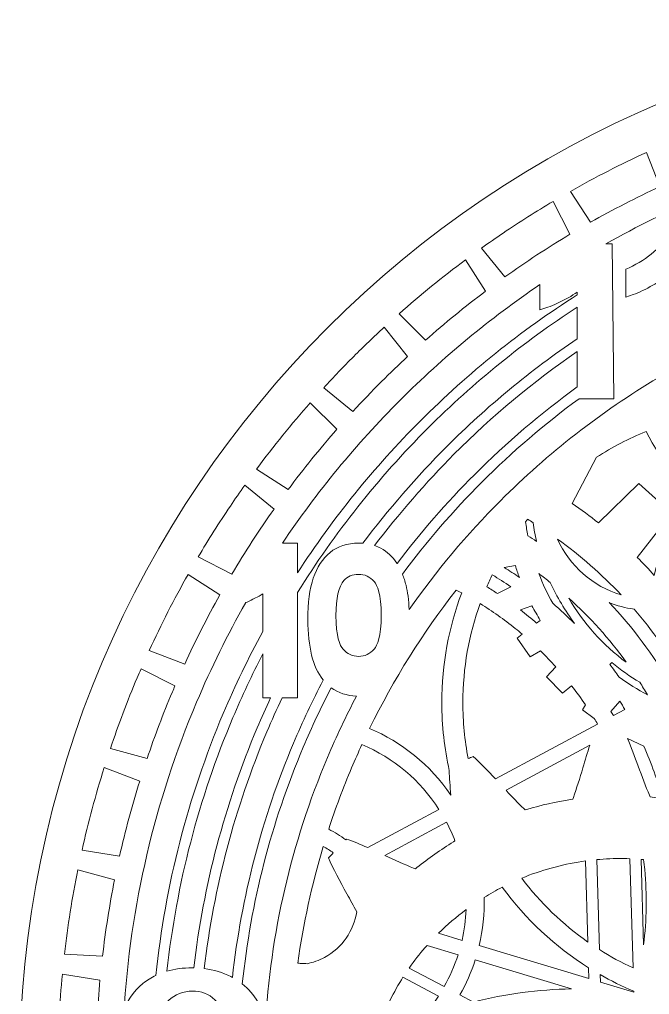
# Model space of a CAD drawing. Header units: millimetres. Extents: x -247 to 1827, y -473 to -7.
# Drawn here: x 1002.7 to 1122.5, y -192.7 to -7.4 of the extents above; entities that cross this region are included whole.
import ezdxf

# ---------------------------------------------------------------- set-up
doc = ezdxf.new("R2010")
doc.units = ezdxf.units.MM
doc.header["$MEASUREMENT"] = 0
doc.layers.add('Layer 3', color=7, linetype='Continuous')

# ---------------------------------------------------------------- blocks, each defined once
blk = doc.blocks.new('block 2')
at = {"layer": 'Layer 3', "lineweight": 0}
for points, knots in [([(1202.71, -7.36), (1092.25, -7.36), (1002.71, -96.9), (1002.71, -207.36), (1002.71, -317.82), (1092.25, -407.36), (1202.71, -407.36), (1313.16, -407.36), (1402.71, -317.82), (1402.71, -207.36), (1402.71, -96.9), (1313.16, -7.36), (1202.71, -7.36)], [0, 0, 0, 0, 1, 1, 1, 2, 2, 2, 3, 3, 3, 4, 4, 4, 4]), ([(1189.21, -28.6), (1187.98, -29.73), (1186.51, -30.71), (1184.85, -31.51), (1184.85, -31.51), (1183.86, -31.99), (1183.86, -31.99), (1183.86, -31.99), (1183.86, -33.36), (1183.86, -33.36), (1166.88, -35.17), (1150.38, -39.44), (1134.59, -46.11), (1133.45, -46.59), (1132.32, -47.09), (1131.2, -47.59), (1131.2, -47.59), (1126.41, -47.59), (1126.41, -47.59), (1126.41, -47.59), (1126.12, -48.16), (1126.12, -48.16), (1125.59, -49.22), (1124.66, -50.35), (1123.34, -51.51), (1122, -52.69), (1120.41, -53.71), (1118.61, -54.54), (1118.61, -54.54), (1118.02, -54.82), (1118.02, -54.82), (1118.02, -54.82), (1118.02, -60.16), (1118.02, -60.16), (1118.02, -60.16), (1119.43, -59.65), (1119.43, -59.65), (1120.54, -59.25), (1121.8, -58.64), (1123.17, -57.84), (1123.76, -57.5), (1123.65, -57.59), (1124.16, -57.24), (1124.16, -57.24), (1124.16, -75.45), (1124.16, -75.45), (1113.28, -81.93), (1103.24, -89.75), (1094.17, -98.82), (1087.73, -105.25), (1081.94, -112.17), (1076.8, -119.52), (1076.72, -117.68), (1076.53, -116.13), (1076.21, -114.9), (1076.02, -114.14), (1075.78, -113.43), (1075.51, -112.76), (1080.1, -106.61), (1085.14, -100.78), (1090.63, -95.28), (1096.42, -89.5), (1102.59, -84.21), (1109.11, -79.43), (1109.11, -79.43), (1115.74, -79.43), (1115.74, -79.43), (1115.74, -79.43), (1115.41, -49.99), (1115.41, -49.99), (1115.41, -49.99), (1114.23, -49.99), (1114.23, -49.99), (1120.11, -46.68), (1126.18, -43.69), (1132.45, -41.04), (1150.96, -33.21), (1170.44, -28.6), (1190.5, -27.27), (1190.13, -27.7), (1189.7, -28.15), (1189.21, -28.6)], [0, 0, 0, 0, 1, 1, 1, 2, 2, 2, 3, 3, 3, 4, 4, 4, 5, 5, 5, 6, 6, 6, 7, 7, 7, 8, 8, 8, 9, 9, 9, 10, 10, 10, 11, 11, 11, 12, 12, 12, 13, 13, 13, 14, 14, 14, 15, 15, 15, 16, 16, 16, 17, 17, 17, 18, 18, 18, 19, 19, 19, 20, 20, 20, 21, 21, 21, 22, 22, 22, 23, 23, 23, 24, 24, 24, 25, 25, 25, 26, 26, 26, 27, 27, 27, 27]), ([(1121.94, -32.61), (1121.94, -32.61), (1124.45, -39.13), (1124.45, -39.13), (1119.96, -41.21), (1115.58, -43.48), (1111.29, -45.9), (1111.29, -45.9), (1107.48, -40.02), (1107.48, -40.02), (1112.2, -37.35), (1117.03, -34.87), (1121.94, -32.61)], [0, 0, 0, 0, 1, 1, 1, 2, 2, 2, 3, 3, 3, 4, 4, 4, 4]), ([(1094.7, -47.94), (1097.8, -45.85), (1100.96, -43.84), (1104.18, -41.93), (1104.18, -41.93), (1107.37, -48.19), (1107.37, -48.19), (1103.14, -50.72), (1099.02, -53.43), (1095.01, -56.29), (1095.01, -56.29), (1090.57, -50.81), (1090.57, -50.81), (1091.94, -49.84), (1093.31, -48.88), (1094.7, -47.94)], [0, 0, 0, 0, 1, 1, 1, 2, 2, 2, 3, 3, 3, 4, 4, 4, 5, 5, 5, 5]), ([(1087.49, -53.06), (1087.49, -53.06), (1091.33, -58.99), (1091.33, -58.99), (1087.41, -61.94), (1083.6, -65.05), (1079.9, -68.32), (1079.9, -68.32), (1074.88, -63.3), (1074.88, -63.3), (1078.94, -59.71), (1083.15, -56.29), (1087.49, -53.06)], [0, 0, 0, 0, 1, 1, 1, 2, 2, 2, 3, 3, 3, 4, 4, 4, 4]), ([(1052.72, -106.87), (1059.23, -97.18), (1066.7, -88.1), (1075.07, -79.73), (1083.29, -71.51), (1092.19, -64.16), (1101.68, -57.74), (1101.68, -57.74), (1101.68, -62.56), (1101.68, -62.56), (1101.68, -62.56), (1103.16, -62.04), (1103.16, -62.04), (1104.32, -61.64), (1105.63, -61.03), (1107.07, -60.23), (1107.68, -59.89), (1108.26, -59.55), (1108.78, -59.2), (1108.78, -59.2), (1108.78, -59.67), (1108.78, -59.67), (1098.05, -66.5), (1088.08, -74.5), (1078.96, -83.62), (1070.1, -92.48), (1062.29, -102.14), (1055.59, -112.52), (1055.59, -112.52), (1055.59, -106.87), (1055.59, -106.87), (1055.59, -106.87), (1052.72, -106.87), (1052.72, -106.87)], [0, 0, 0, 0, 1, 1, 1, 2, 2, 2, 3, 3, 3, 4, 4, 4, 5, 5, 5, 6, 6, 6, 7, 7, 7, 8, 8, 8, 9, 9, 9, 10, 10, 10, 11, 11, 11, 11]), ([(1037.85, -187.74), (1039.66, -172.25), (1043.65, -157.18), (1049.75, -142.75), (1050.67, -140.58), (1051.63, -138.43), (1052.64, -136.31), (1052.64, -136.31), (1055.59, -136.31), (1055.59, -136.31), (1055.59, -136.31), (1055.59, -116.26), (1055.59, -116.26), (1062.58, -104.99), (1070.87, -94.54), (1080.38, -85.03), (1089.09, -76.32), (1098.58, -68.64), (1108.78, -62.04), (1108.78, -62.04), (1108.78, -68.03), (1108.78, -68.03), (1099.9, -74.03), (1091.59, -80.89), (1083.91, -88.57), (1078.38, -94.1), (1072.67, -100.71), (1067.98, -106.9), (1067.72, -106.89), (1067.46, -106.87), (1067.19, -106.87), (1065.04, -106.87), (1063.21, -107.47), (1061.76, -108.65), (1060.35, -109.81), (1059.27, -111.45), (1058.57, -113.53), (1057.89, -115.54), (1057.55, -118.19), (1057.55, -121.42), (1057.55, -126.61), (1058.5, -130.44), (1060.39, -132.82), (1060.42, -132.86), (1060.45, -132.89), (1060.47, -132.92), (1058.43, -136.82), (1056.54, -140.81), (1054.82, -144.89), (1048.78, -159.17), (1044.9, -174.09), (1043.2, -189.43), (1043.1, -189.38), (1043.01, -189.32), (1042.91, -189.27), (1041.34, -188.48), (1039.65, -187.98), (1037.85, -187.74)], [0, 0, 0, 0, 1, 1, 1, 2, 2, 2, 3, 3, 3, 4, 4, 4, 5, 5, 5, 6, 6, 6, 7, 7, 7, 8, 8, 8, 9, 9, 9, 10, 10, 10, 11, 11, 11, 12, 12, 12, 13, 13, 13, 14, 14, 14, 15, 15, 15, 16, 16, 16, 17, 17, 17, 18, 18, 18, 19, 19, 19, 19]), ([(1066.26, -71.41), (1068.15, -69.52), (1070.08, -67.67), (1072.04, -65.86), (1072.04, -65.86), (1076.52, -71.39), (1076.52, -71.39), (1074.84, -72.96), (1073.17, -74.56), (1071.54, -76.19), (1069.69, -78.04), (1067.88, -79.93), (1066.12, -81.84), (1066.12, -81.84), (1060.57, -77.35), (1060.57, -77.35), (1062.43, -75.33), (1064.32, -73.34), (1066.26, -71.41)], [0, 0, 0, 0, 1, 1, 1, 2, 2, 2, 3, 3, 3, 4, 4, 4, 5, 5, 5, 6, 6, 6, 6]), ([(1089.22, -93.87), (1083.89, -99.2), (1078.99, -104.84), (1074.5, -110.78), (1074.48, -110.74), (1074.46, -110.7), (1074.44, -110.67), (1074.44, -110.67), (1074.44, -110.67), (1074.44, -110.67), (1073.65, -109.45), (1072.63, -108.5), (1071.41, -107.85), (1071.03, -107.65), (1070.63, -107.48), (1070.21, -107.34), (1074.65, -101.56), (1080.16, -95.15), (1085.33, -89.98), (1092.59, -82.72), (1100.43, -76.2), (1108.78, -70.46), (1108.78, -70.46), (1108.78, -77.19), (1108.78, -77.19), (1101.86, -82.19), (1095.33, -87.76), (1089.22, -93.87)], [0, 0, 0, 0, 1, 1, 1, 2, 2, 2, 3, 3, 3, 4, 4, 4, 5, 5, 5, 6, 6, 6, 7, 7, 7, 8, 8, 8, 9, 9, 9, 9]), ([(1058.01, -80.19), (1058.01, -80.19), (1063.07, -85.24), (1063.07, -85.24), (1059.82, -88.95), (1056.73, -92.77), (1053.8, -96.7), (1053.8, -96.7), (1047.79, -92.8), (1047.79, -92.8), (1051.02, -88.46), (1054.43, -84.25), (1058.01, -80.19)], [0, 0, 0, 0, 1, 1, 1, 2, 2, 2, 3, 3, 3, 4, 4, 4, 4]), ([(1136.26, -97.67), (1129.68, -100.34), (1124.82, -106.11), (1123.42, -113), (1122.37, -111.84), (1121.29, -110.7), (1120.19, -109.61), (1120.19, -109.61), (1126.75, -101.18), (1126.75, -101.18), (1126.75, -101.18), (1120.46, -95.57), (1120.46, -95.57), (1120.46, -95.57), (1112.82, -103.04), (1112.82, -103.04), (1111.19, -101.73), (1109.51, -100.51), (1107.8, -99.32), (1107.8, -99.32), (1112.45, -90.55), (1112.45, -90.55), (1115.41, -88.63), (1118.57, -87), (1121.89, -85.66), (1124.52, -91.61), (1129.85, -96.07), (1136.26, -97.67)], [0, 0, 0, 0, 1, 1, 1, 2, 2, 2, 3, 3, 3, 4, 4, 4, 5, 5, 5, 6, 6, 6, 7, 7, 7, 8, 8, 8, 9, 9, 9, 9]), ([(1042.8, -99.85), (1043.69, -98.52), (1044.61, -97.2), (1045.54, -95.89), (1045.54, -95.89), (1051.11, -100.4), (1051.11, -100.4), (1048.27, -104.41), (1045.6, -108.54), (1043.09, -112.77), (1043.09, -112.77), (1036.69, -109.5), (1036.69, -109.5), (1038.63, -106.22), (1040.67, -103), (1042.8, -99.85)], [0, 0, 0, 0, 1, 1, 1, 2, 2, 2, 3, 3, 3, 4, 4, 4, 5, 5, 5, 5]), ([(1098.95, -102.84), (1099.08, -102.68), (1099.21, -102.51), (1099.34, -102.35), (1099.69, -102.56), (1100.03, -102.78), (1100.38, -103), (1100.55, -104.19), (1100.76, -105.38), (1101.03, -106.54), (1100.48, -106.18), (1099.94, -105.82), (1099.38, -105.47), (1099.21, -104.6), (1099.07, -103.73), (1098.95, -102.84)], [0, 0, 0, 0, 1, 1, 1, 2, 2, 2, 3, 3, 3, 4, 4, 4, 5, 5, 5, 5]), ([(1117.11, -116.71), (1111.72, -115.1), (1107.28, -111.21), (1105.04, -106.13), (1109.35, -109.24), (1113.4, -112.77), (1117.11, -116.71)], [0, 0, 0, 0, 1, 1, 1, 2, 2, 2, 2]), ([(1094.89, -111.51), (1094.89, -111.51), (1097, -111.14), (1097, -111.14), (1097.23, -111.9), (1097.49, -112.65), (1097.77, -113.39), (1096.83, -112.74), (1095.86, -112.12), (1094.89, -111.51)], [0, 0, 0, 0, 1, 1, 1, 2, 2, 2, 3, 3, 3, 3]), ([(1034.77, -112.81), (1034.77, -112.81), (1040.81, -116.72), (1040.81, -116.72), (1038.41, -121), (1036.18, -125.38), (1034.12, -129.86), (1034.12, -129.86), (1027.38, -127.27), (1027.38, -127.27), (1029.64, -122.35), (1032.11, -117.52), (1034.77, -112.81)], [0, 0, 0, 0, 1, 1, 1, 2, 2, 2, 3, 3, 3, 4, 4, 4, 4]), ([(1070.15, -127.02), (1069.31, -127.96), (1068.37, -128.4), (1067.19, -128.4), (1066.02, -128.4), (1065.08, -127.96), (1064.24, -127.03), (1063.63, -126.34), (1062.89, -124.67), (1062.89, -120.61), (1062.89, -117.34), (1063.4, -115.11), (1064.39, -113.98), (1065.1, -113.18), (1065.98, -112.81), (1067.16, -112.81), (1068.36, -112.81), (1069.31, -113.25), (1070.15, -114.18), (1070.76, -114.87), (1071.49, -116.54), (1071.49, -120.61), (1071.49, -124.66), (1070.76, -126.33), (1070.15, -127.02)], [0, 0, 0, 0, 1, 1, 1, 2, 2, 2, 3, 3, 3, 4, 4, 4, 5, 5, 5, 6, 6, 6, 7, 7, 7, 8, 8, 8, 8]), ([(1096.13, -115.16), (1096.13, -115.16), (1093.62, -116.47), (1093.62, -116.47), (1092.95, -116.02), (1092.26, -115.59), (1091.57, -115.17), (1091.9, -114.4), (1092.25, -113.65), (1092.62, -112.9), (1093.81, -113.62), (1094.98, -114.38), (1096.13, -115.16)], [0, 0, 0, 0, 1, 1, 1, 2, 2, 2, 3, 3, 3, 4, 4, 4, 4]), ([(1108.27, -122.17), (1106.94, -120.83), (1105.56, -119.55), (1104.13, -118.32), (1103.11, -116.51), (1102.22, -114.62), (1101.46, -112.67), (1102.2, -113.22), (1102.93, -113.78), (1103.65, -114.36), (1104.9, -117.11), (1106.44, -119.73), (1108.27, -122.17)], [0, 0, 0, 0, 1, 1, 1, 2, 2, 2, 3, 3, 3, 4, 4, 4, 4]), ([(1048.96, -123.68), (1046.22, -128.72), (1043.71, -133.91), (1041.46, -139.24), (1034.71, -155.19), (1030.43, -171.87), (1028.65, -189.03), (1027.77, -189.45), (1026.95, -189.97), (1026.19, -190.57), (1024.28, -192.1), (1023.02, -194.02), (1022.54, -196.29), (1023.77, -175.83), (1028.41, -155.97), (1036.39, -137.1), (1039.14, -130.59), (1042.26, -124.29), (1045.72, -118.19), (1046.41, -117.89), (1047.14, -117.53), (1047.9, -117.12), (1048.54, -116.78), (1048.42, -116.87), (1048.96, -116.52), (1048.96, -116.52), (1048.96, -123.68), (1048.96, -123.68)], [0, 0, 0, 0, 1, 1, 1, 2, 2, 2, 3, 3, 3, 4, 4, 4, 5, 5, 5, 6, 6, 6, 7, 7, 7, 8, 8, 8, 9, 9, 9, 9]), ([(1085.76, -115.81), (1086.11, -115.98), (1086.45, -116.16), (1086.79, -116.34), (1084.35, -122.83), (1083.02, -129.85), (1083.02, -137.18), (1083.02, -141.61), (1083.51, -145.94), (1084.43, -150.1), (1084.45, -151.5), (1084.58, -153.1), (1084.75, -154.76), (1080.8, -149), (1075.39, -144.7), (1069.29, -142.08), (1073.86, -132.75), (1079.36, -123.97), (1085.76, -115.81)], [0, 0, 0, 0, 1, 1, 1, 2, 2, 2, 3, 3, 3, 4, 4, 4, 5, 5, 5, 6, 6, 6, 6]), ([(1096.99, -123.1), (1097.44, -123.46), (1097.87, -123.82), (1098.3, -124.19), (1098.3, -124.19), (1097.35, -124.92), (1097.35, -124.92), (1097.35, -124.92), (1099.81, -128.5), (1099.81, -128.5), (1099.81, -128.5), (1101.79, -127.36), (1101.79, -127.36), (1102.79, -128.34), (1103.75, -129.35), (1104.69, -130.38), (1104.69, -130.38), (1102.94, -132.29), (1102.94, -132.29), (1102.94, -132.29), (1105.99, -135.38), (1105.99, -135.38), (1105.99, -135.38), (1107.69, -133.97), (1107.69, -133.97), (1108.62, -135.16), (1109.5, -136.38), (1110.35, -137.63), (1110.35, -137.63), (1109.74, -138.58), (1109.74, -138.58), (1109.74, -138.58), (1111.99, -140.18), (1111.99, -140.18), (1112.21, -140.54), (1112.43, -140.9), (1112.65, -141.27), (1112.65, -141.27), (1093.23, -151.7), (1093.23, -151.7), (1091.75, -150.11), (1090.27, -148.56), (1088.96, -147.45), (1088.65, -147.57), (1088.35, -147.7), (1088.04, -147.83), (1087.37, -144.38), (1087.02, -140.82), (1087.02, -137.18), (1087.02, -130.58), (1088.18, -124.24), (1090.3, -118.37), (1092.62, -119.8), (1094.85, -121.38), (1096.99, -123.1)], [0, 0, 0, 0, 1, 1, 1, 2, 2, 2, 3, 3, 3, 4, 4, 4, 5, 5, 5, 6, 6, 6, 7, 7, 7, 8, 8, 8, 9, 9, 9, 10, 10, 10, 11, 11, 11, 12, 12, 12, 13, 13, 13, 14, 14, 14, 15, 15, 15, 16, 16, 16, 17, 17, 17, 18, 18, 18, 18]), ([(1118.09, -129.53), (1113.67, -126.24), (1109.94, -122.1), (1107.15, -117.33), (1111.2, -120.97), (1114.86, -125.05), (1118.09, -129.53)], [0, 0, 0, 0, 1, 1, 1, 2, 2, 2, 2]), ([(1128.89, -132.55), (1128.89, -132.55), (1126.53, -133.82), (1126.53, -133.82), (1123.22, -128.1), (1119.3, -122.87), (1114.85, -118.18), (1116.35, -118.77), (1117.93, -119.19), (1119.57, -119.42), (1123.03, -123.43), (1126.16, -127.81), (1128.89, -132.55)], [0, 0, 0, 0, 1, 1, 1, 2, 2, 2, 3, 3, 3, 4, 4, 4, 4]), ([(1100.15, -118.77), (1100.65, -119.72), (1101.19, -120.64), (1101.74, -121.56), (1101.74, -121.56), (1101.05, -122.08), (1101.05, -122.08), (1100.05, -121.21), (1099.02, -120.37), (1097.97, -119.56), (1097.97, -119.56), (1100.15, -118.77), (1100.15, -118.77)], [0, 0, 0, 0, 1, 1, 1, 2, 2, 2, 3, 3, 3, 4, 4, 4, 4]), ([(1050.44, -136.31), (1049.56, -138.18), (1048.71, -140.06), (1047.91, -141.97), (1041.72, -156.61), (1037.69, -171.89), (1035.85, -187.6), (1035.74, -187.6), (1035.64, -187.59), (1035.53, -187.59), (1033.81, -187.59), (1032.22, -187.81), (1030.75, -188.23), (1032.57, -171.62), (1036.77, -155.47), (1043.3, -140.02), (1045.04, -135.91), (1046.93, -131.89), (1048.96, -127.95), (1048.96, -127.95), (1048.96, -136.31), (1048.96, -136.31), (1048.96, -136.31), (1050.44, -136.31), (1050.44, -136.31)], [0, 0, 0, 0, 1, 1, 1, 2, 2, 2, 3, 3, 3, 4, 4, 4, 5, 5, 5, 6, 6, 6, 7, 7, 7, 8, 8, 8, 8]), ([(1116.72, -132.35), (1116.15, -131.53), (1115.57, -130.73), (1114.98, -129.94), (1114.98, -129.94), (1115.32, -129.55), (1115.32, -129.55), (1117.01, -130.95), (1118.79, -132.21), (1120.65, -133.32), (1121.15, -134.1), (1121.63, -134.88), (1122.1, -135.68), (1120.22, -134.7), (1118.42, -133.58), (1116.72, -132.35)], [0, 0, 0, 0, 1, 1, 1, 2, 2, 2, 3, 3, 3, 4, 4, 4, 5, 5, 5, 5]), ([(1025.08, -132.48), (1025.33, -131.91), (1025.58, -131.33), (1025.83, -130.75), (1025.83, -130.75), (1032.27, -134.03), (1032.27, -134.03), (1032.11, -134.41), (1031.94, -134.78), (1031.78, -135.16), (1030.02, -139.32), (1028.42, -143.54), (1026.98, -147.79), (1026.98, -147.79), (1019.99, -145.92), (1019.99, -145.92), (1021.52, -141.37), (1023.22, -136.89), (1025.08, -132.48)], [0, 0, 0, 0, 1, 1, 1, 2, 2, 2, 3, 3, 3, 4, 4, 4, 5, 5, 5, 6, 6, 6, 6]), ([(1061.98, -134.36), (1063.32, -135.35), (1064.93, -135.88), (1066.8, -135.94), (1064.81, -139.74), (1062.95, -143.63), (1061.27, -147.61), (1054.38, -163.91), (1050.41, -181.08), (1049.44, -198.76), (1049.17, -196.87), (1048.69, -195.3), (1048, -194.06), (1047.26, -192.73), (1046.28, -191.59), (1045.08, -190.65), (1046.7, -175.15), (1050.57, -160.07), (1056.66, -145.67), (1058.29, -141.82), (1060.07, -138.05), (1061.98, -134.36)], [0, 0, 0, 0, 1, 1, 1, 2, 2, 2, 3, 3, 3, 4, 4, 4, 5, 5, 5, 6, 6, 6, 7, 7, 7, 7]), ([(1117.82, -138.49), (1117.82, -138.49), (1115.65, -139.66), (1115.65, -139.66), (1115.5, -139.4), (1115.34, -139.15), (1115.18, -138.89), (1115.18, -138.89), (1116.86, -136.91), (1116.86, -136.91), (1117.18, -137.43), (1117.51, -137.96), (1117.82, -138.49)], [0, 0, 0, 0, 1, 1, 1, 2, 2, 2, 3, 3, 3, 4, 4, 4, 4]), ([(1121.4, -145.45), (1122.85, -148.69), (1124.06, -152.01), (1125.02, -155.38), (1124.35, -155.29), (1123.68, -155.22), (1123.01, -155.15), (1123.01, -155.15), (1122.65, -155.12), (1122.65, -155.12), (1122.65, -155.12), (1122.51, -154.79), (1122.51, -154.79), (1121.78, -153.14), (1121.07, -151.18), (1120.37, -149.28), (1119.71, -147.46), (1119.03, -145.61), (1118.34, -143.99), (1118.34, -143.99), (1121.4, -145.45), (1121.4, -145.45)], [0, 0, 0, 0, 1, 1, 1, 2, 2, 2, 3, 3, 3, 4, 4, 4, 5, 5, 5, 6, 6, 6, 7, 7, 7, 7]), ([(1068.94, -164.75), (1067.5, -164.11), (1066.11, -163.53), (1064.9, -163.14), (1064.84, -163.19), (1064.79, -163.25), (1064.74, -163.3), (1063.74, -162.48), (1062.65, -161.8), (1061.5, -161.27), (1062.79, -157.32), (1064.24, -153.41), (1065.87, -149.56), (1066.5, -148.08), (1067.16, -146.61), (1067.83, -145.16), (1073.85, -147.71), (1078.93, -151.96), (1082.47, -157.48), (1082.47, -157.48), (1068.94, -164.75), (1068.94, -164.75)], [0, 0, 0, 0, 1, 1, 1, 2, 2, 2, 3, 3, 3, 4, 4, 4, 5, 5, 5, 6, 6, 6, 7, 7, 7, 7]), ([(1109.83, -149.59), (1109.25, -151.52), (1108.65, -153.52), (1108.03, -155.21), (1108.03, -155.21), (1107.91, -155.54), (1107.91, -155.54), (1107.91, -155.54), (1107.55, -155.6), (1107.55, -155.6), (1104.72, -156.03), (1101.91, -156.67), (1099.21, -157.48), (1099.21, -157.48), (1098.87, -157.58), (1098.87, -157.58), (1098.87, -157.58), (1098.61, -157.34), (1098.61, -157.34), (1097.52, -156.3), (1096.37, -155.08), (1095.23, -153.85), (1095.23, -153.85), (1111.17, -145.28), (1111.17, -145.28), (1110.71, -146.66), (1110.26, -148.14), (1109.83, -149.59)], [0, 0, 0, 0, 1, 1, 1, 2, 2, 2, 3, 3, 3, 4, 4, 4, 5, 5, 5, 6, 6, 6, 7, 7, 7, 8, 8, 8, 9, 9, 9, 9]), ([(1018.81, -149.55), (1018.81, -149.55), (1025.56, -152.14), (1025.56, -152.14), (1024.1, -156.83), (1022.82, -161.58), (1021.74, -166.37), (1021.74, -166.37), (1014.6, -165.24), (1014.6, -165.24), (1015.77, -159.96), (1017.18, -154.72), (1018.81, -149.55)], [0, 0, 0, 0, 1, 1, 1, 2, 2, 2, 3, 3, 3, 4, 4, 4, 4]), ([(1078.27, -168.54), (1078.27, -168.54), (1078, -168.76), (1078, -168.76), (1078, -168.76), (1077.66, -168.63), (1077.66, -168.63), (1075.95, -167.97), (1074.04, -167.08), (1072.18, -166.22), (1072.18, -166.22), (1083.9, -159.93), (1083.9, -159.93), (1084.52, -161.09), (1085.05, -162.28), (1085.51, -163.49), (1085.51, -163.49), (1085.25, -163.65), (1085.25, -163.65), (1082.81, -165.12), (1080.47, -166.76), (1078.27, -168.54)], [0, 0, 0, 0, 1, 1, 1, 2, 2, 2, 3, 3, 3, 4, 4, 4, 5, 5, 5, 6, 6, 6, 7, 7, 7, 7]), ([(1060.7, -185.62), (1059.63, -186.2), (1058.51, -186.59), (1057.38, -186.81), (1057.11, -186.8), (1056.84, -186.78), (1056.57, -186.77), (1056.26, -186.76), (1055.94, -186.74), (1055.62, -186.73), (1056.66, -179.21), (1058.28, -171.8), (1060.47, -164.55), (1061.13, -164.89), (1061.77, -165.29), (1062.36, -165.75), (1062.07, -166.06), (1061.77, -166.37), (1061.49, -166.69), (1062.29, -168.68), (1063.65, -171.14), (1064.96, -173.52), (1065.59, -174.65), (1066.24, -175.81), (1066.83, -176.94), (1066.28, -180.51), (1064.12, -183.79), (1060.7, -185.62)], [0, 0, 0, 0, 1, 1, 1, 2, 2, 2, 3, 3, 3, 4, 4, 4, 5, 5, 5, 6, 6, 6, 7, 7, 7, 8, 8, 8, 9, 9, 9, 9]), ([(1110.8, -182.69), (1105.99, -179.33), (1101.74, -175.23), (1098.21, -170.56), (1101.86, -169.05), (1105.71, -167.98), (1109.66, -167.39), (1109.66, -167.39), (1110.34, -167.29), (1110.34, -167.29), (1110.34, -167.29), (1110.8, -182.69), (1110.8, -182.69)], [0, 0, 0, 0, 1, 1, 1, 2, 2, 2, 3, 3, 3, 4, 4, 4, 4]), ([(1115.62, -166.84), (1116.48, -166.82), (1117.33, -166.82), (1118.18, -166.84), (1118.18, -166.84), (1118.76, -166.85), (1118.76, -166.85), (1118.76, -166.85), (1119.38, -187.62), (1119.38, -187.62), (1117.16, -186.6), (1115.03, -185.43), (1112.98, -184.14), (1112.98, -184.14), (1112.47, -167.03), (1112.47, -167.03), (1112.47, -167.03), (1113.04, -166.99), (1113.04, -166.99), (1113.89, -166.92), (1114.75, -166.87), (1115.62, -166.84)], [0, 0, 0, 0, 1, 1, 1, 2, 2, 2, 3, 3, 3, 4, 4, 4, 5, 5, 5, 6, 6, 6, 7, 7, 7, 7]), ([(1121.39, -183.23), (1121.39, -183.23), (1120.9, -166.98), (1120.9, -166.98), (1120.9, -166.98), (1121.39, -167.02), (1121.39, -167.02), (1121.47, -167.65), (1121.54, -168.28), (1121.6, -168.92), (1122.05, -173.71), (1121.97, -178.49), (1121.39, -183.23)], [0, 0, 0, 0, 1, 1, 1, 2, 2, 2, 3, 3, 3, 4, 4, 4, 4]), ([(1013.8, -168.97), (1013.8, -168.97), (1020.79, -170.84), (1020.79, -170.84), (1019.83, -175.65), (1019.06, -180.51), (1018.49, -185.4), (1018.49, -185.4), (1011.26, -185.02), (1011.26, -185.02), (1011.88, -179.62), (1012.73, -174.27), (1013.8, -168.97)], [0, 0, 0, 0, 1, 1, 1, 2, 2, 2, 3, 3, 3, 4, 4, 4, 4]), ([(1091.06, -174.22), (1092.18, -173.53), (1093.33, -172.87), (1094.5, -172.27), (1098.96, -178.35), (1104.54, -183.56), (1110.94, -187.58), (1110.94, -187.58), (1111, -189.64), (1111, -189.64), (1111, -189.64), (1090.12, -183.35), (1090.12, -183.35), (1090.82, -180.37), (1091.14, -177.3), (1091.06, -174.22)], [0, 0, 0, 0, 1, 1, 1, 2, 2, 2, 3, 3, 3, 4, 4, 4, 5, 5, 5, 5]), ([(1087.65, -176.53), (1087.56, -178.48), (1087.3, -180.43), (1086.86, -182.37), (1086.86, -182.37), (1082.39, -181.02), (1082.39, -181.02), (1084.04, -179.4), (1085.8, -177.9), (1087.65, -176.53)], [0, 0, 0, 0, 1, 1, 1, 2, 2, 2, 3, 3, 3, 3]), ([(1083.47, -191.16), (1083.47, -191.16), (1076.8, -187.63), (1076.8, -187.63), (1076.8, -187.63), (1077.19, -187.08), (1077.19, -187.08), (1078.14, -185.77), (1079.14, -184.52), (1080.21, -183.33), (1080.21, -183.33), (1086.11, -185.1), (1086.11, -185.1), (1085.43, -187.23), (1084.54, -189.25), (1083.47, -191.16)], [0, 0, 0, 0, 1, 1, 1, 2, 2, 2, 3, 3, 3, 4, 4, 4, 5, 5, 5, 5]), ([(1107.66, -191.59), (1101.38, -191.71), (1095.13, -192.55), (1089.01, -194.09), (1089.01, -194.09), (1086.46, -192.75), (1086.46, -192.75), (1087.65, -190.62), (1088.63, -188.39), (1089.37, -186.08), (1089.37, -186.08), (1107.66, -191.59), (1107.66, -191.59)], [0, 0, 0, 0, 1, 1, 1, 2, 2, 2, 3, 3, 3, 4, 4, 4, 4]), ([(1010.86, -188.81), (1010.86, -188.81), (1018.01, -189.94), (1018.01, -189.94), (1017.56, -194.82), (1017.3, -199.73), (1017.23, -204.66), (1017.23, -204.66), (1010, -205.04), (1010, -205.04), (1010.06, -199.62), (1010.35, -194.2), (1010.86, -188.81)], [0, 0, 0, 0, 1, 1, 1, 2, 2, 2, 3, 3, 3, 4, 4, 4, 4]), ([(1119.52, -192.2), (1119.52, -192.2), (1113.16, -190.29), (1113.16, -190.29), (1113.16, -190.29), (1113.12, -188.88), (1113.12, -188.88), (1115.18, -190.06), (1117.31, -191.11), (1119.51, -192.04), (1119.51, -192.04), (1119.52, -192.2), (1119.52, -192.2)], [0, 0, 0, 0, 1, 1, 1, 2, 2, 2, 3, 3, 3, 4, 4, 4, 4]), ([(1072.64, -194.84), (1072.64, -194.84), (1072.89, -194.33), (1072.89, -194.33), (1073.62, -192.8), (1074.45, -191.3), (1075.33, -189.87), (1075.33, -189.87), (1075.63, -189.39), (1075.63, -189.39), (1075.63, -189.39), (1082.37, -192.96), (1082.37, -192.96), (1081.37, -194.51), (1080.23, -195.96), (1078.98, -197.31), (1078.66, -197.43), (1078.35, -197.57), (1078.03, -197.69), (1078.03, -197.69), (1072.64, -194.84), (1072.64, -194.84)], [0, 0, 0, 0, 1, 1, 1, 2, 2, 2, 3, 3, 3, 4, 4, 4, 5, 5, 5, 6, 6, 6, 7, 7, 7, 7]), ([(1031.04, -193.81), (1032.35, -192.61), (1033.84, -192.02), (1035.59, -192.02), (1037.27, -192.02), (1038.68, -192.56), (1039.88, -193.67), (1041.08, -194.77), (1041.69, -196.3), (1041.69, -198.23), (1041.69, -200.15), (1041.1, -201.66), (1039.93, -202.71), (1038.76, -203.77), (1037.3, -204.29), (1035.47, -204.29), (1033.64, -204.29), (1032.15, -203.77), (1030.91, -202.7), (1029.67, -201.63), (1029.07, -200.27), (1029.07, -198.53), (1029.07, -196.6), (1029.73, -195.01), (1031.04, -193.81)], [0, 0, 0, 0, 1, 1, 1, 2, 2, 2, 3, 3, 3, 4, 4, 4, 5, 5, 5, 6, 6, 6, 7, 7, 7, 8, 8, 8, 8])]:
    blk.add_open_spline(points, degree=3, knots=knots, dxfattribs=at)

msp = doc.modelspace()

# ---------------------------------------------------------------- block references
at = {"layer": 'Layer 3'}
msp.add_blockref('block 2', (0, 0), dxfattribs=at)

doc.saveas('drawing.dxf')
